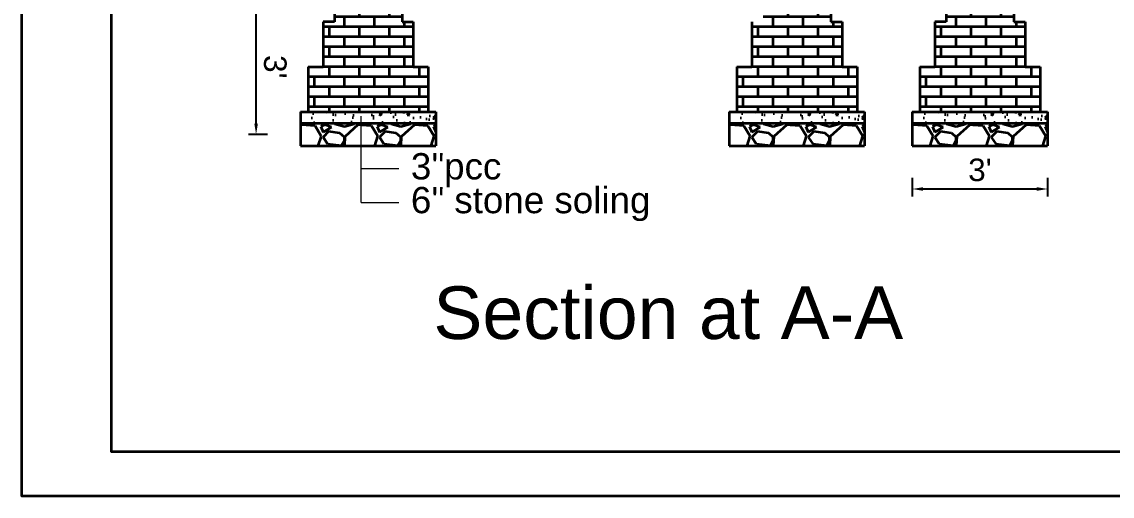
# Model space of a CAD drawing. Header units: inches. Extents: x 376358 to 406049, y -63575 to -53607.
# Drawn here: x 380570.9 to 380861, y -57853.4 to -57727.1 of the extents above; entities that cross this region are included whole.
import ezdxf

# ---------------------------------------------------------------- set-up
doc = ezdxf.new("R2010")
doc.units = ezdxf.units.IN
doc.header["$LTSCALE"] = 2
doc.header["$MEASUREMENT"] = 0
doc.header["$PDMODE"] = 34
doc.layers.get('0').update_dxf_attribs({"linetype": 'CONTINUOUS'})
doc.layers.get('DEFPOINTS').update_dxf_attribs({"color": 141, "linetype": 'CONTINUOUS'})
doc.layers.add('door', color=20, linetype='CONTINUOUS', lineweight=35)
doc.layers.add('Normal Wall', color=7, linetype='CONTINUOUS', lineweight=35, true_color=0xffaf89)
doc.styles.add('Lettring Text', font='arial.ttf')
doc.styles.get("Standard").update_dxf_attribs({"font": 'ARIALN.TTF'})
doc.dimstyles.new('Copy of Standard', dxfattribs={"dimtxt": 6, "dimasz": 2.875, "dimexe": 2, "dimexo": 4, "dimgap": 2, "dimtad": 1, "dimdec": 0, "dimrnd": 1, "dimzin": 0, "dimdsep": 46, "dimlunit": 4, "dimtxsty": 'Lettring Text', "dimcen": 0.1, "dimclrd": 7, "dimclre": 7, "dimclrt": 7, "dimazin": 0, "dimtfac": 0.645, "dimtdec": 0, "dimtmove": 1, "dimatfit": 0, "dimfxl": 3, "dimfxlon": 1, "dimtfillclr": 256, "dimtolj": 1, "dimtzin": 0, "dimlwd": -1, "dimlwe": -1, "dimarcsym": 2})
pattern_1 = [(228.0127875, (19617.466, -26972.2036), (-120, -135), [2.01804, -199.7863207]), (184.96974073, (19616.116, -26973.70356), (180, 15), [3.46302, -342.8388714]), (132.51044708, (19612.666, -26974.0036), (150, -165), [2.44182, -241.74048894]), (267.273689, (19606.816, -26977.7536), (15, 300), [3.15357, -312.2033706]), (292.83365418, (19606.666, -26980.9036), (-75, 180), [3.092325, -306.1405969]), (357.273689, (19607.866, -26983.7536), (-300, 15), [3.15357, -312.2033706]), (37.69424047, (19611.01603, -26983.90356), (-195, -150), [4.170435, -412.87272823]), (72.25532837, (19614.31603, -26981.35356), (105, 330), [3.93732, -389.79482245]), (121.42956562, (19615.516, -26977.6036), (-120, 195), [3.16425, -313.26109665]), (175.2363583, (19613.866, -26974.9036), (165, -15), [3.61248, -177.0114387]), (222.3974378, (19610.26603, -26974.60356), (-180, -165), [4.67172, -462.5006251]), (138.81407483, (19621.666, -26977.9036), (-105, 90), [1.594515, -157.8576722]), (171.4692344, (19620.466, -26976.8536), (195, -30), [3.033555, -300.32267124]), (225, (19617.466, -26976.404), (-2e-15, -15), [2.121315, -19.09188844]), (203.1985905, (19616.416, -26974.6036), (75, 30), [1.14237, -113.0942266]), (291.8014095, (19615.366, -26975.0536), (-15, 45), [1.615545, -79.1619271]), (30.9637565, (19615.966, -26976.5536), (45, 30), [2.623935, -84.8403434]), (161.5650512, (19618.216, -26975.2036), (30, -15), [1.897365, -45.5367999]), (16.38954033, (19606.666, -26975.0536), (150, 45), [2.658, -263.1426772]), (70.34617594, (19609.216, -26974.3036), (-60, -165), [2.229915, -220.7611162]), (293.1985905, (19618.216, -26972.2036), (-30, 75), [2.284725, -111.9518716]), (343.61045967, (19619.116, -26974.3036), (-150, 45), [2.658, -263.1426772]), (339.4439548, (19606.666, -26984.3536), (-75, 30), [2.5632, -125.5968562]), (294.77514057, (19609.066, -26985.2536), (-75, 165), [2.14767, -212.61964595]), (66.8014095, (19618.366, -26987.2036), (30, 75), [2.284725, -111.9518716]), (17.35402464, (19619.266, -26985.1036), (-195, -60), [2.514465, -248.9313542]), (69.4439548, (19611.016, -26987.2036), (-30, -75), [1.2816, -126.8784562]), (101.3099325, (19617.466, -26987.2036), (-15, 60), [0.76485, -75.7204427]), (165.9637565, (19617.316, -26986.4536), (45, -15), [3.092325, -58.7542594]), (186.00900596, (19614.316, -26985.7036), (150, 15), [2.86575, -283.7088476]), (303.6900675, (19615.966, -26977.9036), (-15, 30), [2.16333, -51.91993913]), (353.15722659, (19617.16603, -26979.70356), (255, -30), [3.77691, -373.91343936]), (60.9453959, (19620.916, -26980.1536), (-60, -105), [1.54434, -152.8901121]), (90, (19621.666, -26978.804), (-15, 15), [0.9, -14.1]), (120.25643716, (19614.016, -26985.2536), (60, -105), [2.08386, -206.30279984]), (48.0127875, (19612.966, -26983.4536), (120, 135), [4.03608, -197.7682807]), (0, (19615.666, -26980.454), (15, 15), [3.9, -11.1]), (325.30484647, (19619.566, -26980.4536), (150, -105), [2.37171, -234.7991145]), (254.0546041, (19621.516, -26981.8036), (-15, -60), [2.18403, -107.01761834]), (207.64597536, (19620.916, -26983.90356), (-285, -150), [3.555975, -352.04211273]), (175.42607874, (19617.76603, -26985.55356), (-195, 15), [3.761985, -372.4361011])]
pattern_2 = [(228.0127875, (19780.23, -26972.2036), (-120, -135), [2.01804, -199.7863207]), (184.96974073, (19778.88, -26973.70356), (180, 15), [3.46302, -342.8388714]), (132.51044708, (19775.43, -26974.0036), (150, -165), [2.44182, -241.74048894]), (267.273689, (19769.58, -26977.7536), (15, 300), [3.15357, -312.2033706]), (292.83365418, (19769.43, -26980.9036), (-75, 180), [3.092325, -306.1405969]), (357.273689, (19770.63, -26983.7536), (-300, 15), [3.15357, -312.2033706]), (37.69424047, (19773.78, -26983.90356), (-195, -150), [4.170435, -412.87272823]), (72.25532837, (19777.08, -26981.35356), (105, 330), [3.93732, -389.79482245]), (121.42956562, (19778.28, -26977.6036), (-120, 195), [3.16425, -313.26109665]), (175.2363583, (19776.63, -26974.9036), (165, -15), [3.61248, -177.0114387]), (222.3974378, (19773.03, -26974.60356), (-180, -165), [4.67172, -462.5006251]), (138.81407483, (19784.43, -26977.9036), (-105, 90), [1.594515, -157.8576722]), (171.4692344, (19783.23, -26976.8536), (195, -30), [3.033555, -300.32267124]), (225, (19780.23, -26976.404), (-2e-15, -15), [2.121315, -19.09188844]), (203.1985905, (19779.18, -26974.6036), (75, 30), [1.14237, -113.0942266]), (291.8014095, (19778.13, -26975.0536), (-15, 45), [1.615545, -79.1619271]), (30.9637565, (19778.73, -26976.5536), (45, 30), [2.623935, -84.8403434]), (161.5650512, (19780.98, -26975.2036), (30, -15), [1.897365, -45.5367999]), (16.38954033, (19769.43, -26975.0536), (150, 45), [2.658, -263.1426772]), (70.34617594, (19771.98, -26974.3036), (-60, -165), [2.229915, -220.7611162]), (293.1985905, (19780.98, -26972.2036), (-30, 75), [2.284725, -111.9518716]), (343.61045967, (19781.88, -26974.3036), (-150, 45), [2.658, -263.1426772]), (339.4439548, (19769.43, -26984.3536), (-75, 30), [2.5632, -125.5968562]), (294.77514057, (19771.83, -26985.2536), (-75, 165), [2.14767, -212.61964595]), (66.8014095, (19781.13, -26987.2036), (30, 75), [2.284725, -111.9518716]), (17.35402464, (19782.03, -26985.1036), (-195, -60), [2.514465, -248.9313542]), (69.4439548, (19773.78, -26987.2036), (-30, -75), [1.2816, -126.8784562]), (101.3099325, (19780.23, -26987.2036), (-15, 60), [0.76485, -75.7204427]), (165.9637565, (19780.08, -26986.4536), (45, -15), [3.092325, -58.7542594]), (186.00900596, (19777.08, -26985.7036), (150, 15), [2.86575, -283.7088476]), (303.6900675, (19778.73, -26977.9036), (-15, 30), [2.16333, -51.91993913]), (353.15722659, (19779.93, -26979.70356), (255, -30), [3.77691, -373.91343936]), (60.9453959, (19783.68, -26980.1536), (-60, -105), [1.54434, -152.8901121]), (90, (19784.43, -26978.804), (-15, 15), [0.9, -14.1]), (120.25643716, (19776.78, -26985.2536), (60, -105), [2.08386, -206.30279984]), (48.0127875, (19775.73, -26983.4536), (120, 135), [4.03608, -197.7682807]), (0, (19778.43, -26980.454), (15, 15), [3.9, -11.1]), (325.30484647, (19782.33, -26980.4536), (150, -105), [2.37171, -234.7991145]), (254.0546041, (19784.28, -26981.8036), (-15, -60), [2.18403, -107.01761834]), (207.64597536, (19783.68, -26983.90356), (-285, -150), [3.555975, -352.04211273]), (175.42607874, (19780.53, -26985.55356), (-195, 15), [3.761985, -372.4361011])]
pattern_3 = [(228.0127875, (19731.5486, -26972.2036), (-120, -135), [2.01804, -199.7863207]), (184.96974073, (19730.1986, -26973.70356), (180, 15), [3.46302, -342.8388714]), (132.51044708, (19726.7486, -26974.0036), (150, -165), [2.44182, -241.74048894]), (267.273689, (19720.8986, -26977.7536), (15, 300), [3.15357, -312.2033706]), (292.83365418, (19720.7486, -26980.9036), (-75, 180), [3.092325, -306.1405969]), (357.273689, (19721.9486, -26983.7536), (-300, 15), [3.15357, -312.2033706]), (37.69424047, (19725.0986, -26983.90356), (-195, -150), [4.170435, -412.87272823]), (72.25532837, (19728.3986, -26981.35356), (105, 330), [3.93732, -389.79482245]), (121.42956562, (19729.5986, -26977.6036), (-120, 195), [3.16425, -313.26109665]), (175.2363583, (19727.9486, -26974.9036), (165, -15), [3.61248, -177.0114387]), (222.3974378, (19724.3486, -26974.60356), (-180, -165), [4.67172, -462.5006251]), (138.81407483, (19735.7486, -26977.9036), (-105, 90), [1.594515, -157.8576722]), (171.4692344, (19734.5486, -26976.8536), (195, -30), [3.033555, -300.32267124]), (225, (19731.549, -26976.404), (-2e-15, -15), [2.121315, -19.09188844]), (203.1985905, (19730.4986, -26974.6036), (75, 30), [1.14237, -113.0942266]), (291.8014095, (19729.4486, -26975.0536), (-15, 45), [1.615545, -79.1619271]), (30.9637565, (19730.0486, -26976.5536), (45, 30), [2.623935, -84.8403434]), (161.5650512, (19732.2986, -26975.2036), (30, -15), [1.897365, -45.5367999]), (16.38954033, (19720.7486, -26975.0536), (150, 45), [2.658, -263.1426772]), (70.34617594, (19723.2986, -26974.3036), (-60, -165), [2.229915, -220.7611162]), (293.1985905, (19732.2986, -26972.2036), (-30, 75), [2.284725, -111.9518716]), (343.61045967, (19733.1986, -26974.3036), (-150, 45), [2.658, -263.1426772]), (339.4439548, (19720.7486, -26984.3536), (-75, 30), [2.5632, -125.5968562]), (294.77514057, (19723.1486, -26985.2536), (-75, 165), [2.14767, -212.61964595]), (66.8014095, (19732.4486, -26987.2036), (30, 75), [2.284725, -111.9518716]), (17.35402464, (19733.3486, -26985.1036), (-195, -60), [2.514465, -248.9313542]), (69.4439548, (19725.0986, -26987.2036), (-30, -75), [1.2816, -126.8784562]), (101.3099325, (19731.5486, -26987.2036), (-15, 60), [0.76485, -75.7204427]), (165.9637565, (19731.3986, -26986.4536), (45, -15), [3.092325, -58.7542594]), (186.00900596, (19728.3986, -26985.7036), (150, 15), [2.86575, -283.7088476]), (303.6900675, (19730.0486, -26977.9036), (-15, 30), [2.16333, -51.91993913]), (353.15722659, (19731.2486, -26979.70356), (255, -30), [3.77691, -373.91343936]), (60.9453959, (19734.9986, -26980.1536), (-60, -105), [1.54434, -152.8901121]), (90, (19735.749, -26978.804), (-15, 15), [0.9, -14.1]), (120.25643716, (19728.0986, -26985.2536), (60, -105), [2.08386, -206.30279984]), (48.0127875, (19727.0486, -26983.4536), (120, 135), [4.03608, -197.7682807]), (0, (19729.749, -26980.454), (15, 15), [3.9, -11.1]), (325.30484647, (19733.6486, -26980.4536), (150, -105), [2.37171, -234.7991145]), (254.0546041, (19735.5986, -26981.8036), (-15, -60), [2.18403, -107.01761834]), (207.64597536, (19734.9986, -26983.90356), (-285, -150), [3.555975, -352.04211273]), (175.42607874, (19731.8486, -26985.55356), (-195, 15), [3.761985, -372.4361011])]

# ---------------------------------------------------------------- blocks, each defined once
blk = doc.blocks.new('*D1038')
at = {"color": 7, "transparency": 16777216}
for p, q in [((380636.26, -57721.08), (380631.26, -57721.08)), ((380633.26, -57754.2), (380633.26, -57723.95)), ((380636.26, -57757.07), (380631.26, -57757.07))]:
    blk.add_line(p, q, dxfattribs=at)
at = {"color": 7, "linetype": 'ByBlock', "transparency": 16777216}
for points in [[(380633.74, -57723.95), (380632.78, -57723.95), (380633.26, -57721.08)], [(380633.74, -57754.2), (380632.79, -57754.2), (380633.26, -57757.07)]]:
    blk.add_solid(points, dxfattribs=at)
at = {"layer": 'DEFPOINTS', "color": 0, "linetype": 'ByBlock', "transparency": 16777216}
for p in [(380633.26, -57721.08), (380645.08, -57721.08), (380645.08, -57757.07)]:
    blk.add_point(p, dxfattribs=at)
at = {"color": 7, "linetype": 'ByBlock', "lineweight": 5, "transparency": 16777216, "insert": (380638.33, -57739.07), "char_height": 6, "attachment_point": 5, "rotation": 270.0012, "style": 'Lettring Text'}
blk.add_mtext("\\A1;3'", dxfattribs=at)
blk = doc.blocks.new('*D1040')
at = {"color": 7, "transparency": 16777216}
for p, q in [((380807.84, -57768.6), (380807.84, -57773.6)), ((380843.84, -57768.6), (380843.84, -57773.6)), ((380810.72, -57771.6), (380840.97, -57771.6))]:
    blk.add_line(p, q, dxfattribs=at)
at = {"color": 7, "linetype": 'ByBlock', "transparency": 16777216}
for points in [[(380810.72, -57771.12), (380810.72, -57772.08), (380807.84, -57771.6)], [(380840.97, -57771.12), (380840.97, -57772.08), (380843.84, -57771.6)]]:
    blk.add_solid(points, dxfattribs=at)
at = {"layer": 'DEFPOINTS', "color": 0, "linetype": 'ByBlock', "transparency": 16777216}
for p in [(380807.84, -57757.07), (380843.84, -57757.07), (380843.84, -57771.6)]:
    blk.add_point(p, dxfattribs=at)
at = {"color": 7, "linetype": 'ByBlock', "lineweight": 5, "transparency": 16777216, "insert": (380825.84, -57766.54), "char_height": 6, "attachment_point": 5, "style": 'Lettring Text'}
blk.add_mtext("\\A1;3'", dxfattribs=at)

msp = doc.modelspace()

# ---------------------------------------------------------------- hatches: boundary and pattern name
at = {"layer": 'door', "ltscale": 0.5, "transparency": 33554648}
h = msp.add_hatch(dxfattribs=at)
h.set_pattern_fill('AR-BRSTD', color=256)
h.set_pattern_definition([(0, (225260.7592, -30815.6432), (0, 2.667), []), (90, (225260.759, -30815.643), (-4, 2.667), [2.667, -2.667])])
h.paths.add_polyline_path([(380672.08, -57709.07), (380654.08, -57709.07), (380654.08, -57727.07), (380672.08, -57727.07)])
h.paths.add_polyline_path([(380675.08, -57727.07), (380651.08, -57727.07), (380651.08, -57739.07), (380672.08, -57739.07), (380675.08, -57739.07)])
h.paths.add_polyline_path([(380679.08, -57739.07), (380672.08, -57739.07), (380651.08, -57739.07), (380647.08, -57739.07), (380647.08, -57751.07), (380679.08, -57751.07)])
h = msp.add_hatch(dxfattribs=at)
h.set_pattern_fill('AR-BRSTD', color=256)
h.set_pattern_definition([(0, (225374.8417, -30815.6432), (0, 2.667), []), (90, (225374.8417, -30815.643), (-4, 2.667), [2.667, -2.667])])
h.paths.add_polyline_path([(380786.16, -57709.07), (380768.16, -57709.07), (380768.16, -57727.07), (380786.16, -57727.07)])
h.paths.add_polyline_path([(380789.16, -57727.07), (380765.16, -57727.07), (380765.16, -57739.07), (380786.16, -57739.07), (380789.16, -57739.07)])
h.paths.add_polyline_path([(380793.16, -57739.07), (380786.16, -57739.07), (380765.16, -57739.07), (380761.16, -57739.07), (380761.16, -57751.07), (380793.16, -57751.07)])
h = msp.add_hatch(dxfattribs=at)
h.set_pattern_fill('AR-BRSTD', color=256)
h.set_pattern_definition([(0, (225423.5232, -30815.6432), (0, 2.667), []), (90, (225423.523, -30815.643), (-4, 2.667), [2.667, -2.667])])
h.paths.add_polyline_path([(380834.84, -57709.07), (380816.84, -57709.07), (380816.84, -57727.07), (380834.84, -57727.07)])
h.paths.add_polyline_path([(380837.84, -57727.07), (380813.84, -57727.07), (380813.84, -57739.07), (380834.84, -57739.07), (380837.84, -57739.07)])
h.paths.add_polyline_path([(380841.84, -57739.07), (380834.84, -57739.07), (380813.84, -57739.07), (380809.84, -57739.07), (380809.84, -57751.07), (380841.84, -57751.07)])
at = {"layer": 'door', "ltscale": 0.5}
h = msp.add_hatch(dxfattribs=at)
h.set_pattern_fill('AR-CONC', color=256, style=0)
h.set_pattern_definition([(50, (375895.3406, 10691.81), (7.17260183, -0.62752135), [0.75, -8.25]), (355, (375895.3406, 10691.81), (-1.3875133, 7.5219213), [0.6, -6.6]), (100.4514, (375895.938, 10691.7576), (5.7850938, 6.8943954), [0.6374019, -7.0114211]), (46.1842, (375895.341, 10693.81), (10.6724105, -1.6551901), [1.125, -12.375]), (96.6356, (375896.23, 10693.672), (9.346627, 9.7411787), [0.9561029, -10.51713]), (351.1842, (375895.341, 10693.81), (9.3466195, 9.741186), [0.9, -9.9]), (21, (375896.3406, 10693.31), (5.9690705, -4.0261889), [0.75, -8.25]), (326, (375896.3406, 10693.31), (2.4331533, 7.25150045), [0.6, -6.6]), (71.4514, (375896.838, 10692.974), (8.4022263, 3.225305), [0.6374019, -7.0114211]), (37.5, (375895.3406, 10691.8098), (0.12159855, 3.32893854), [0, -6.52, 0, -6.7, 0, -6.625]), (7.5, (375895.3406, 10691.81), (2.63069537, 3.94411712), [0, -3.82, 0, -6.37, 0, -2.525]), (327.5, (375893.1106, 10691.8098), (5.33822436, -0.22554872), [0, -2.5, 0, -7.8, 0, -10.35]), (317.5, (375892.1106, 10691.81), (5.8318617, 1.00104982), [0, -3.25, 0, -5.18, 0, -7.35])])
h.paths.add_polyline_path([(380681.08, -57751.07), (380645.08, -57751.07), (380645.08, -57754.07), (380681.08, -57754.07)])
h = msp.add_hatch(dxfattribs=at)
h.set_pattern_fill('AR-CONC', color=256, style=0)
h.set_pattern_definition([(50, (376009.423, 10691.81), (7.17260183, -0.62752135), [0.75, -8.25]), (355, (376009.423, 10691.81), (-1.3875133, 7.5219213), [0.6, -6.6]), (100.4514, (376010.021, 10691.7576), (5.7850938, 6.8943954), [0.6374019, -7.0114211]), (46.1842, (376009.423, 10693.81), (10.6724105, -1.6551901), [1.125, -12.375]), (96.6356, (376010.313, 10693.672), (9.346627, 9.7411787), [0.9561029, -10.51713]), (351.1842, (376009.423, 10693.81), (9.3466195, 9.741186), [0.9, -9.9]), (21, (376010.423, 10693.31), (5.9690705, -4.0261889), [0.75, -8.25]), (326, (376010.423, 10693.31), (2.4331533, 7.25150045), [0.6, -6.6]), (71.4514, (376010.9206, 10692.974), (8.4022263, 3.225305), [0.6374019, -7.0114211]), (37.5, (376009.4232, 10691.8098), (0.12159855, 3.32893854), [0, -6.52, 0, -6.7, 0, -6.625]), (7.5, (376009.4232, 10691.81), (2.63069537, 3.94411712), [0, -3.82, 0, -6.37, 0, -2.525]), (327.5, (376007.1932, 10691.8098), (5.33822436, -0.22554872), [0, -2.5, 0, -7.8, 0, -10.35]), (317.5, (376006.193, 10691.81), (5.8318617, 1.00104982), [0, -3.25, 0, -5.18, 0, -7.35])])
h.paths.add_polyline_path([(380795.16, -57751.07), (380759.16, -57751.07), (380759.16, -57754.07), (380795.16, -57754.07)])
h = msp.add_hatch(dxfattribs=at)
h.set_pattern_fill('AR-CONC', color=256, style=0)
h.set_pattern_definition([(50, (376058.1046, 10691.81), (7.17260183, -0.62752135), [0.75, -8.25]), (355, (376058.1046, 10691.81), (-1.3875133, 7.5219213), [0.6, -6.6]), (100.4514, (376058.702, 10691.7576), (5.7850938, 6.8943954), [0.6374019, -7.0114211]), (46.1842, (376058.105, 10693.81), (10.6724105, -1.6551901), [1.125, -12.375]), (96.6356, (376058.994, 10693.672), (9.346627, 9.7411787), [0.9561029, -10.51713]), (351.1842, (376058.105, 10693.81), (9.3466195, 9.741186), [0.9, -9.9]), (21, (376059.1046, 10693.31), (5.9690705, -4.0261889), [0.75, -8.25]), (326, (376059.1046, 10693.31), (2.4331533, 7.25150045), [0.6, -6.6]), (71.4514, (376059.602, 10692.974), (8.4022263, 3.225305), [0.6374019, -7.0114211]), (37.5, (376058.1046, 10691.8098), (0.12159855, 3.32893854), [0, -6.52, 0, -6.7, 0, -6.625]), (7.5, (376058.1046, 10691.81), (2.63069537, 3.94411712), [0, -3.82, 0, -6.37, 0, -2.525]), (327.5, (376055.8746, 10691.8098), (5.33822436, -0.22554872), [0, -2.5, 0, -7.8, 0, -10.35]), (317.5, (376054.8746, 10691.81), (5.8318617, 1.00104982), [0, -3.25, 0, -5.18, 0, -7.35])])
h.paths.add_polyline_path([(380843.84, -57751.07), (380807.84, -57751.07), (380807.84, -57754.07), (380843.84, -57754.07)])
at = {"layer": 'door', "ltscale": 0.5, "transparency": 33554648}
h = msp.add_hatch(dxfattribs=at)
h.set_pattern_fill('GRAVEL', color=256, scale=15)
h.set_pattern_definition(pattern_1)
h.paths.add_polyline_path([(380661.23, -57754.07), (380645.08, -57754.07), (380645.08, -57760.07), (380661.23, -57760.07)])
h = msp.add_hatch(dxfattribs=at)
h.set_pattern_fill('GRAVEL', color=256, scale=15)
h.set_pattern_definition(pattern_1)
h.paths.add_polyline_path([(380681.08, -57760.07), (380681.08, -57754.07), (380661.23, -57754.07), (380661.23, -57760.07)])
h = msp.add_hatch(dxfattribs=at)
h.set_pattern_fill('GRAVEL', color=256, scale=15)
h.set_pattern_definition(pattern_3)
h.paths.add_polyline_path([(380775.31, -57754.07), (380759.16, -57754.07), (380759.16, -57760.07), (380775.31, -57760.07)])
h = msp.add_hatch(dxfattribs=at)
h.set_pattern_fill('GRAVEL', color=256, scale=15)
h.set_pattern_definition(pattern_3)
h.paths.add_polyline_path([(380795.16, -57760.07), (380795.16, -57754.07), (380775.31, -57754.07), (380775.31, -57760.07)])
h = msp.add_hatch(dxfattribs=at)
h.set_pattern_fill('GRAVEL', color=256, scale=15)
h.set_pattern_definition(pattern_2)
h.paths.add_polyline_path([(380823.99, -57754.07), (380807.84, -57754.07), (380807.84, -57760.07), (380823.99, -57760.07)])
h = msp.add_hatch(dxfattribs=at)
h.set_pattern_fill('GRAVEL', color=256, scale=15)
h.set_pattern_definition(pattern_2)
h.paths.add_polyline_path([(380843.84, -57760.07), (380843.84, -57754.07), (380823.99, -57754.07), (380823.99, -57760.07)])

# ---------------------------------------------------------------- linework, layer by layer
at = {"color": 7, "linetype": 'ByBlock', "lineweight": 5}
for p, q in [((380661.23, -57775.23), (380661.23, -57752.17)), ((380661.23, -57766.14), (380671.23, -57766.14)), ((380661.23, -57775.23), (380671.23, -57775.23))]:
    msp.add_line(p, q, dxfattribs=at)
at = {"layer": 'door', "ltscale": 0.5}
for p, q in [((380654.08, -57703.07), (380654.08, -57727.07)), ((380672.08, -57703.07), (380672.08, -57727.07)), ((380786.16, -57703.07), (380786.16, -57727.07)), ((380816.84, -57703.07), (380816.84, -57727.07)), ((380834.84, -57703.07), (380834.84, -57727.07)), ((380651.08, -57727.07), (380651.08, -57739.07)), ((380654.08, -57727.07), (380651.08, -57727.07)), ((380672.08, -57727.07), (380675.08, -57727.07)), ((380675.08, -57727.07), (380675.08, -57739.07)), ((380765.16, -57727.07), (380765.16, -57739.07)), ((380786.16, -57727.07), (380789.16, -57727.07)), ((380789.16, -57727.07), (380789.16, -57739.07)), ((380813.84, -57727.07), (380813.84, -57739.07)), ((380816.84, -57727.07), (380813.84, -57727.07)), ((380834.84, -57727.07), (380837.84, -57727.07)), ((380837.84, -57727.07), (380837.84, -57739.07)), ((380647.08, -57739.07), (380651.08, -57739.07)), ((380647.08, -57739.07), (380647.08, -57751.07)), ((380675.08, -57739.07), (380679.08, -57739.07)), ((380679.08, -57739.07), (380679.08, -57751.07)), ((380761.16, -57739.07), (380765.16, -57739.07)), ((380761.16, -57739.07), (380761.16, -57751.07)), ((380789.16, -57739.07), (380793.16, -57739.07)), ((380793.16, -57739.07), (380793.16, -57751.07)), ((380809.84, -57739.07), (380813.84, -57739.07)), ((380809.84, -57739.07), (380809.84, -57751.07)), ((380837.84, -57739.07), (380841.84, -57739.07)), ((380841.84, -57739.07), (380841.84, -57751.07)), ((380645.08, -57751.07), (380681.08, -57751.07)), ((380645.08, -57751.07), (380645.08, -57760.07)), ((380681.08, -57751.07), (380681.08, -57760.07)), ((380759.16, -57751.07), (380795.16, -57751.07)), ((380759.16, -57751.07), (380759.16, -57760.07)), ((380795.16, -57751.07), (380795.16, -57760.07)), ((380807.84, -57751.07), (380843.84, -57751.07)), ((380807.84, -57751.07), (380807.84, -57760.07)), ((380843.84, -57751.07), (380843.84, -57760.07)), ((380645.08, -57754.07), (380681.08, -57754.07)), ((380759.16, -57754.07), (380795.16, -57754.07)), ((380807.84, -57754.07), (380843.84, -57754.07)), ((380645.08, -57760.07), (380681.08, -57760.07)), ((380759.16, -57760.07), (380795.16, -57760.07)), ((380807.84, -57760.07), (380843.84, -57760.07))]:
    msp.add_line(p, q, dxfattribs=at)
at = {"layer": 'Normal Wall'}
for points in [[(380570.93, -57102.89), (381628.93, -57102.89), (381628.93, -57853.41), (380570.93, -57853.41)], [(381617.03, -57114.79), (380594.74, -57114.79), (380594.74, -57841.51), (381617.03, -57841.51)], [(381617.03, -57114.79), (380594.74, -57114.79), (380594.74, -57841.51), (381617.03, -57841.51)]]:
    msp.add_lwpolyline(points, close=True, dxfattribs=at)
at = {"layer": 'Normal Wall', "color": 3}
msp.add_lwpolyline([(380570.93, -57102.89), (381628.93, -57102.89), (381628.93, -57853.41), (380570.93, -57853.41)], close=True, dxfattribs=at)

# ---------------------------------------------------------------- texts
at = {"color": 7, "linetype": 'ByBlock', "lineweight": 5}
for s, insert, char_height, width, attachment_point in [("{\\fArial CE|b0|i0|c238|p34;3'}'{\\fArial CE|b0|i0|c238|p34;pcc}", (380674.44, -57762.05), 7, 174.1012, 1), ("{\\fArial CE|b0|i0|c0|p34;6\\fArial CE|b0|i0|c238|p34;'}'{\\fArial CE|b0|i0|c238|p34; \\fArial CE|b0|i0|c0|p34;stone\\fArial CE|b0|i0|c238|p34; soling}", (380674.44, -57771.05), 7, 174.1012, 1), ('{\\fArial CE|b0|i0|c0|p34;Section at A-A}', (380742.92, -57804.64), 14, 235.547, 5)]:
    msp.add_mtext(s, dxfattribs=dict(at, insert=insert, char_height=char_height, width=width, attachment_point=attachment_point))

# ---------------------------------------------------------------- dimensions: what is measured, and where the dimension line sits
dim = msp.add_aligned_dim(p1=(380645.08, -57757.07), p2=(380645.08, -57721.08), distance=11.82, dimstyle='Copy of Standard', dxfattribs=at)
dim.commit()
dim.dimension.update_dxf_attribs({"geometry": '*D1038', "text_midpoint": (380638.33, -57739.07)})
dim = msp.add_linear_dim(base=(380843.84, -57771.6), p1=(380807.84, -57757.07), p2=(380843.84, -57757.07), dimstyle='Copy of Standard', dxfattribs=at)
dim.commit()
dim.dimension.update_dxf_attribs({"geometry": '*D1040', "text_midpoint": (380825.84, -57766.54)})

doc.saveas('drawing.dxf')
